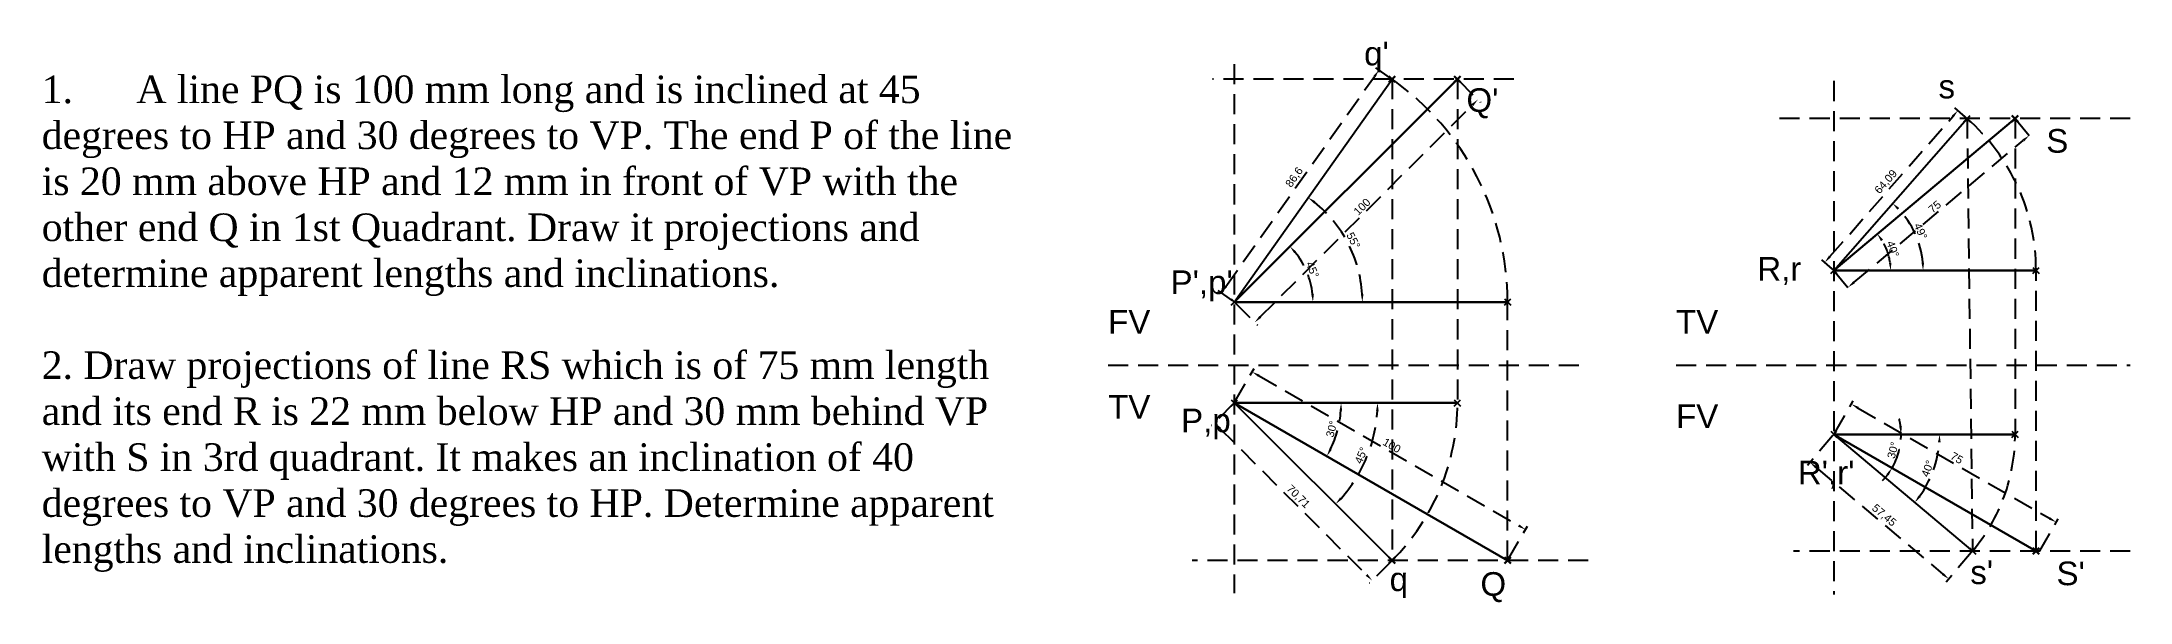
# Model space of a CAD drawing. Header units: millimetres. Extents: x 2002 to 2664, y 1185 to 1363.
import ezdxf

# ---------------------------------------------------------------- set-up
doc = ezdxf.new("R2010")
doc.units = ezdxf.units.MM
doc.header["$PDMODE"] = 3
doc.linetypes.add('HIDDEN', pattern=[9.525, 6.35, -3.175])
doc.styles.get("Standard").update_dxf_attribs({"font": 'arial.ttf'})
doc.dimstyles.new('ISO-25', dxfattribs={"dimtxt": 2.5, "dimasz": 2.5, "dimexe": 1.25, "dimexo": 0.625, "dimtad": 1, "dimtxsty": 'Standard', "dimcen": 2.5, "dimadec": 0, "dimazin": 0, "dimtfac": 1, "dimtmove": 0, "dimatfit": 3, "dimfxl": 1, "dimarcsym": 0})

# ---------------------------------------------------------------- blocks, each defined once
blk = doc.blocks.new('*D1')
at = {"color": 0, "linetype": 'HIDDEN', "lineweight": -2, "transparency": 16777216}
for p, q in [((2451.15, 1350.27), (2458.06, 1343.36)), ((2388.24, 1275.3), (2455.41, 1342.47)), ((2380.44, 1279.56), (2387.35, 1272.65))]:
    blk.add_line(p, q, dxfattribs=at)
at = {"color": 0, "linetype": 'HIDDEN', "transparency": 16777216}
for points in [[(2455.12, 1342.77), (2455.71, 1342.18), (2457.18, 1344.24)], [(2387.94, 1275.59), (2388.53, 1275), (2386.47, 1273.53)]]:
    blk.add_solid(points, dxfattribs=at)
at = {"layer": 'Defpoints', "color": 0, "linetype": 'HIDDEN', "transparency": 16777216}
for p in [(2450.71, 1350.71), (2457.18, 1344.24), (2380, 1280)]:
    blk.add_point(p, dxfattribs=at)
at = {"color": 0, "linetype": 'HIDDEN', "transparency": 16777216, "insert": (2420.48, 1310.23), "char_height": 2.5, "attachment_point": 5, "rotation": 45}
blk.add_mtext('100', dxfattribs=at)
blk = doc.blocks.new('*D2')
at = {"color": 0, "linetype": 'HIDDEN', "lineweight": -2, "transparency": 16777216}
for p, q in [((2377.31, 1284.97), (2424.42, 1351.59)), ((2429.49, 1351.07), (2424.84, 1354.36)), ((2379.49, 1280.36), (2374.84, 1283.65))]:
    blk.add_line(p, q, dxfattribs=at)
at = {"color": 0, "linetype": 'HIDDEN', "transparency": 16777216}
for points in [[(2424.08, 1351.83), (2424.76, 1351.35), (2425.86, 1353.63)], [(2376.97, 1285.21), (2377.65, 1284.72), (2375.86, 1282.92)]]:
    blk.add_solid(points, dxfattribs=at)
at = {"layer": 'Defpoints', "color": 0, "linetype": 'HIDDEN', "transparency": 16777216}
for p in [(2425.86, 1353.63), (2430, 1350.71), (2380, 1280)]:
    blk.add_point(p, dxfattribs=at)
at = {"color": 0, "linetype": 'HIDDEN', "transparency": 16777216, "insert": (2399.13, 1319.51), "char_height": 2.5, "attachment_point": 5, "rotation": 54.73561}
blk.add_mtext('86,6', dxfattribs=at)
blk = doc.blocks.new('*D3')
at = {"color": 0, "linetype": 'HIDDEN', "lineweight": -2, "transparency": 16777216}
blk.add_arc((2380, 1280), 24.92, 5.75115, 39.24885, dxfattribs=at)
at = {"color": 0, "linetype": 'HIDDEN', "transparency": 16777216}
for points in [[(2398.99, 1295.49), (2399.6, 1296.04), (2397.62, 1297.62)], [(2405.21, 1282.52), (2404.38, 1282.48), (2404.92, 1280)]]:
    blk.add_solid(points, dxfattribs=at)
at = {"layer": 'Defpoints', "color": 0, "linetype": 'HIDDEN', "transparency": 16777216}
for p in [(2450.71, 1350.71), (2404.07, 1286.45), (2380, 1280), (2380, 1280), (2466.6, 1280)]:
    blk.add_point(p, dxfattribs=at)
at = {"color": 0, "linetype": 'HIDDEN', "transparency": 16777216, "insert": (2404.77, 1290.26), "char_height": 2.5, "attachment_point": 5, "rotation": 292.5}
blk.add_mtext('45°', dxfattribs=at)
blk = doc.blocks.new('*D4')
at = {"color": 0, "linetype": 'HIDDEN', "lineweight": -2, "transparency": 16777216}
blk.add_arc((2380, 1280), 40.59, 3.5294, 51.20621, dxfattribs=at)
at = {"color": 0, "linetype": 'HIDDEN', "transparency": 16777216}
for points in [[(2405.18, 1311.3), (2405.68, 1311.97), (2403.44, 1313.14)], [(2420.93, 1282.51), (2420.1, 1282.49), (2420.59, 1280)]]:
    blk.add_solid(points, dxfattribs=at)
at = {"layer": 'Defpoints', "color": 0, "linetype": 'HIDDEN', "transparency": 16777216}
for p in [(2430, 1350.71), (2418.55, 1292.71), (2380, 1280), (2380, 1280), (2466.6, 1280)]:
    blk.add_point(p, dxfattribs=at)
at = {"color": 0, "linetype": 'HIDDEN', "transparency": 16777216, "insert": (2417.73, 1299.53), "char_height": 2.5, "attachment_point": 5, "rotation": 297.36781}
blk.add_mtext('55°', dxfattribs=at)
blk = doc.blocks.new('*D5')
at = {"color": 0, "linetype": 'HIDDEN', "lineweight": -2, "transparency": 16777216}
for p, q in [((2380.31, 1248.54), (2386.3, 1258.91)), ((2387.84, 1256.58), (2470.11, 1209.08)), ((2466.92, 1198.54), (2472.9, 1208.91))]:
    blk.add_line(p, q, dxfattribs=at)
at = {"color": 0, "linetype": 'HIDDEN', "transparency": 16777216}
for points in [[(2388.05, 1256.94), (2387.63, 1256.21), (2385.67, 1257.83)], [(2470.32, 1209.44), (2469.9, 1208.71), (2472.28, 1207.83)]]:
    blk.add_solid(points, dxfattribs=at)
at = {"layer": 'Defpoints', "color": 0, "linetype": 'HIDDEN', "transparency": 16777216}
for p in [(2380, 1248), (2472.28, 1207.83), (2466.6, 1198)]:
    blk.add_point(p, dxfattribs=at)
at = {"color": 0, "linetype": 'HIDDEN', "transparency": 16777216, "insert": (2429.93, 1234.47), "char_height": 2.5, "attachment_point": 5, "rotation": 330}
blk.add_mtext('100', dxfattribs=at)
blk = doc.blocks.new('*D6')
at = {"color": 0, "linetype": 'HIDDEN', "lineweight": -2, "transparency": 16777216}
for p, q in [((2379.56, 1247.56), (2372.78, 1240.78)), ((2375.43, 1239.9), (2421.9, 1193.43)), ((2429.56, 1197.56), (2422.78, 1190.78))]:
    blk.add_line(p, q, dxfattribs=at)
at = {"color": 0, "linetype": 'HIDDEN', "transparency": 16777216}
for points in [[(2375.73, 1240.19), (2375.14, 1239.6), (2373.67, 1241.67)], [(2422.19, 1193.73), (2421.6, 1193.14), (2423.67, 1191.67)]]:
    blk.add_solid(points, dxfattribs=at)
at = {"layer": 'Defpoints', "color": 0, "linetype": 'HIDDEN', "transparency": 16777216}
for p in [(2380, 1248), (2423.67, 1191.67), (2430, 1198)]:
    blk.add_point(p, dxfattribs=at)
at = {"color": 0, "linetype": 'HIDDEN', "transparency": 16777216, "insert": (2400.17, 1218.17), "char_height": 2.5, "attachment_point": 5, "rotation": 315}
blk.add_mtext('70,71', dxfattribs=at)
blk = doc.blocks.new('*D7')
at = {"color": 0, "linetype": 'HIDDEN', "lineweight": -2, "transparency": 16777216}
blk.add_arc((2380, 1248), 33.86, 334.2318, 355.7682, dxfattribs=at)
at = {"color": 0, "linetype": 'HIDDEN', "transparency": 16777216}
for points in [[(2413.35, 1245.52), (2414.18, 1245.49), (2413.86, 1248)], [(2410.86, 1233.09), (2410.12, 1233.48), (2409.32, 1231.07)]]:
    blk.add_solid(points, dxfattribs=at)
at = {"layer": 'Defpoints', "color": 0, "linetype": 'HIDDEN', "transparency": 16777216}
for p in [(2380, 1248), (2380, 1248), (2450.71, 1248), (2411.81, 1236.42), (2466.6, 1198)]:
    blk.add_point(p, dxfattribs=at)
at = {"color": 0, "linetype": 'HIDDEN', "transparency": 16777216, "insert": (2410.86, 1239.73), "char_height": 2.5, "attachment_point": 5, "rotation": 75}
blk.add_mtext('30°', dxfattribs=at)
blk = doc.blocks.new('*D8')
at = {"color": 0, "linetype": 'HIDDEN', "lineweight": -2, "transparency": 16777216}
blk.add_arc((2380, 1248), 45.4, 318.15525, 356.84475, dxfattribs=at)
at = {"color": 0, "linetype": 'HIDDEN', "transparency": 16777216}
for points in [[(2424.92, 1245.51), (2425.75, 1245.49), (2425.4, 1248)], [(2414.13, 1217.42), (2413.52, 1218), (2412.1, 1215.89)]]:
    blk.add_solid(points, dxfattribs=at)
at = {"layer": 'Defpoints', "color": 0, "linetype": 'HIDDEN', "transparency": 16777216}
for p in [(2380, 1248), (2380, 1248), (2450.71, 1248), (2419.32, 1225.3), (2430, 1198)]:
    blk.add_point(p, dxfattribs=at)
at = {"color": 0, "linetype": 'HIDDEN', "transparency": 16777216, "insert": (2420.19, 1231.35), "char_height": 2.5, "attachment_point": 5, "rotation": 67.5}
blk.add_mtext('45°', dxfattribs=at)
blk = doc.blocks.new('*D9')
at = {"color": 0, "linetype": 'HIDDEN', "lineweight": -2, "transparency": 16777216}
for p, q in [((2627.86, 1337.73), (2632.74, 1331.91)), ((2576.4, 1286.26), (2630.02, 1331.26)), ((2570.4, 1289.52), (2575.29, 1283.7))]:
    blk.add_line(p, q, dxfattribs=at)
at = {"color": 0, "linetype": 'HIDDEN', "transparency": 16777216}
for points in [[(2629.76, 1331.58), (2630.29, 1330.94), (2631.94, 1332.86)], [(2576.13, 1286.58), (2576.67, 1285.94), (2574.49, 1284.65)]]:
    blk.add_solid(points, dxfattribs=at)
at = {"layer": 'Defpoints', "color": 0, "linetype": 'HIDDEN', "transparency": 16777216}
for p in [(2627.45, 1338.21), (2631.94, 1332.86), (2570, 1290)]:
    blk.add_point(p, dxfattribs=at)
at = {"color": 0, "linetype": 'HIDDEN', "transparency": 16777216, "insert": (2601.99, 1310.21), "char_height": 2.5, "attachment_point": 5, "rotation": 40}
blk.add_mtext('75', dxfattribs=at)
blk = doc.blocks.new('*D10')
at = {"color": 0, "linetype": 'HIDDEN', "lineweight": -2, "transparency": 16777216}
for p, q in [((2568.75, 1294.42), (2607.68, 1338.87)), ((2611.75, 1338.62), (2608.38, 1341.57)), ((2569.53, 1290.41), (2566.16, 1293.36))]:
    blk.add_line(p, q, dxfattribs=at)
at = {"color": 0, "linetype": 'HIDDEN', "transparency": 16777216}
for points in [[(2607.36, 1339.14), (2607.99, 1338.6), (2609.32, 1340.75)], [(2568.43, 1294.7), (2569.06, 1294.15), (2567.1, 1292.54)]]:
    blk.add_solid(points, dxfattribs=at)
at = {"layer": 'Defpoints', "color": 0, "linetype": 'HIDDEN', "transparency": 16777216}
for p in [(2609.32, 1340.75), (2612.22, 1338.21), (2570, 1290)]:
    blk.add_point(p, dxfattribs=at)
at = {"color": 0, "linetype": 'HIDDEN', "transparency": 16777216, "insert": (2586.61, 1318.05), "char_height": 2.5, "attachment_point": 5, "rotation": 48.78629}
blk.add_mtext('64,09', dxfattribs=at)
blk = doc.blocks.new('*D11')
at = {"color": 0, "linetype": 'HIDDEN', "lineweight": -2, "transparency": 16777216}
blk.add_arc((2570, 1290), 18.02, 7.95413, 32.04587, dxfattribs=at)
at = {"color": 0, "linetype": 'HIDDEN', "transparency": 16777216}
for points in [[(2584.94, 1299.32), (2585.61, 1299.81), (2583.81, 1301.58)], [(2588.26, 1292.52), (2587.43, 1292.47), (2588.02, 1290)]]:
    blk.add_solid(points, dxfattribs=at)
at = {"layer": 'Defpoints', "color": 0, "linetype": 'HIDDEN', "transparency": 16777216}
for p in [(2627.45, 1338.21), (2587.54, 1294.16), (2570, 1290), (2570, 1290), (2634.09, 1290)]:
    blk.add_point(p, dxfattribs=at)
at = {"color": 0, "linetype": 'HIDDEN', "transparency": 16777216, "insert": (2588.72, 1296.81), "char_height": 2.5, "attachment_point": 5, "rotation": 290}
blk.add_mtext('40°', dxfattribs=at)
blk = doc.blocks.new('*D12')
at = {"color": 0, "linetype": 'HIDDEN', "lineweight": -2, "transparency": 16777216}
blk.add_arc((2570, 1290), 28.3, 5.06275, 43.72355, dxfattribs=at)
at = {"color": 0, "linetype": 'HIDDEN', "transparency": 16777216}
for points in [[(2590.17, 1309.26), (2590.74, 1309.86), (2588.65, 1311.29)], [(2598.61, 1292.52), (2597.78, 1292.48), (2598.3, 1290)]]:
    blk.add_solid(points, dxfattribs=at)
at = {"layer": 'Defpoints', "color": 0, "linetype": 'HIDDEN', "transparency": 16777216}
for p in [(2612.22, 1338.21), (2597.17, 1297.93), (2570, 1290), (2570, 1290), (2634.09, 1290)]:
    blk.add_point(p, dxfattribs=at)
at = {"color": 0, "linetype": 'HIDDEN', "transparency": 16777216, "insert": (2597.51, 1302.47), "char_height": 2.5, "attachment_point": 5, "rotation": 294.39315}
blk.add_mtext('49°', dxfattribs=at)
blk = doc.blocks.new('*D13')
at = {"color": 0, "linetype": 'HIDDEN', "lineweight": -2, "transparency": 16777216}
for p, q in [((2570.31, 1238.54), (2576.18, 1248.7)), ((2577.72, 1246.37), (2638.34, 1211.37)), ((2635.26, 1201.04), (2641.13, 1211.2))]:
    blk.add_line(p, q, dxfattribs=at)
at = {"color": 0, "linetype": 'HIDDEN', "transparency": 16777216}
for points in [[(2577.93, 1246.73), (2577.51, 1246.01), (2575.55, 1247.62)], [(2638.55, 1211.73), (2638.13, 1211.01), (2640.5, 1210.12)]]:
    blk.add_solid(points, dxfattribs=at)
at = {"layer": 'Defpoints', "color": 0, "linetype": 'HIDDEN', "transparency": 16777216}
for p in [(2570, 1238), (2640.5, 1210.12), (2634.95, 1200.5)]:
    blk.add_point(p, dxfattribs=at)
at = {"color": 0, "linetype": 'HIDDEN', "transparency": 16777216, "insert": (2608.98, 1230.51), "char_height": 2.5, "attachment_point": 5, "rotation": 330}
blk.add_mtext('75', dxfattribs=at)
blk = doc.blocks.new('*D14')
at = {"color": 0, "linetype": 'HIDDEN', "lineweight": -2, "transparency": 16777216}
for p, q in [((2569.6, 1237.52), (2561.7, 1228.14)), ((2564.42, 1227.48), (2604.54, 1193.7)), ((2613.55, 1200.52), (2605.65, 1191.14))]:
    blk.add_line(p, q, dxfattribs=at)
at = {"color": 0, "linetype": 'HIDDEN', "transparency": 16777216}
for points in [[(2564.68, 1227.8), (2564.15, 1227.16), (2562.5, 1229.09)], [(2604.81, 1194.02), (2604.27, 1193.38), (2606.46, 1192.09)]]:
    blk.add_solid(points, dxfattribs=at)
at = {"layer": 'Defpoints', "color": 0, "linetype": 'HIDDEN', "transparency": 16777216}
for p in [(2570, 1238), (2613.95, 1201), (2606.46, 1192.09)]:
    blk.add_point(p, dxfattribs=at)
at = {"color": 0, "linetype": 'HIDDEN', "transparency": 16777216, "insert": (2585.85, 1212.22), "char_height": 2.5, "attachment_point": 5, "rotation": 319.90919}
blk.add_mtext('57,45', dxfattribs=at)
blk = doc.blocks.new('*D15')
at = {"color": 0, "linetype": 'HIDDEN', "lineweight": -2, "transparency": 16777216}
for start, end in [(330, 0), (6.72693, 13.45385), (316.54615, 323.27307)]:
    blk.add_arc((2570, 1238), 21.31, start, end, dxfattribs=at)
at = {"color": 0, "linetype": 'HIDDEN', "transparency": 16777216}
for points in [[(2591.57, 1240.52), (2590.74, 1240.47), (2591.31, 1238)], [(2586.73, 1225.49), (2587.42, 1225.03), (2588.45, 1227.35)]]:
    blk.add_solid(points, dxfattribs=at)
at = {"layer": 'Defpoints', "color": 0, "linetype": 'HIDDEN', "transparency": 16777216}
for p in [(2570, 1238), (2570, 1238), (2627.45, 1238), (2590.02, 1230.71), (2634.09, 1201)]:
    blk.add_point(p, dxfattribs=at)
at = {"color": 0, "linetype": 'HIDDEN', "transparency": 16777216, "insert": (2588.74, 1232.98), "char_height": 2.5, "attachment_point": 5, "rotation": 75}
blk.add_mtext('30°', dxfattribs=at)
blk = doc.blocks.new('*D16')
at = {"color": 0, "linetype": 'HIDDEN', "lineweight": -2, "transparency": 16777216}
blk.add_arc((2570, 1238), 33.53, 324.18251, 355.72668, dxfattribs=at)
at = {"color": 0, "linetype": 'HIDDEN', "transparency": 16777216}
for points in [[(2603.02, 1235.52), (2603.85, 1235.49), (2603.53, 1238)], [(2597.52, 1218.12), (2596.86, 1218.64), (2595.65, 1216.41)]]:
    blk.add_solid(points, dxfattribs=at)
at = {"layer": 'Defpoints', "color": 0, "linetype": 'HIDDEN', "transparency": 16777216}
for p in [(2570, 1238), (2570, 1238), (2627.45, 1238), (2599.95, 1222.92), (2613.95, 1201)]:
    blk.add_point(p, dxfattribs=at)
at = {"color": 0, "linetype": 'HIDDEN', "transparency": 16777216, "insert": (2599.71, 1227.16), "char_height": 2.5, "attachment_point": 5, "rotation": 69.9546}
blk.add_mtext('40°', dxfattribs=at)

msp = doc.modelspace()

# ---------------------------------------------------------------- linework, layer by layer
at = {"color": 4, "linetype": 'HIDDEN'}
for p, q in [((2468.611, 1350.711), (2373.129, 1350.711)), ((2380, 1355.447), (2380, 1187.603)), ((2430, 1350.711), (2430, 1197.999)), ((2450.711, 1350.711), (2450.711, 1247.999)), ((2570, 1350.135), (2570, 1187.238)), ((2663.938, 1338.209), (2551.427, 1338.209)), ((2612.224, 1338.209), (2613.953, 1201)), ((2627.453, 1338.209), (2627.453, 1238)), ((2634.086, 1201), (2634.086, 1290)), ((2466.603, 1197.999), (2466.603, 1280)), ((2340, 1260), (2492.131, 1260)), ((2520, 1260), (2663.938, 1260)), ((2663.938, 1201), (2557.268, 1201)), ((2492.131, 1197.999), (2366.603, 1197.999))]:
    msp.add_line(p, q, dxfattribs=at)
at = {"color": 7, "lineweight": 30}
for p, q in [((2380, 1280), (2450.711, 1350.711)), ((2570, 1290), (2627.453, 1338.209)), ((2570, 1290), (2634.086, 1290)), ((2380, 1280), (2466.603, 1280)), ((2380, 1247.999), (2466.603, 1197.999)), ((2380, 1247.999), (2450.711, 1247.999)), ((2570, 1238), (2634.086, 1201)), ((2570, 1238), (2627.453, 1238))]:
    msp.add_line(p, q, dxfattribs=at)
at = {"color": 7, "lineweight": 25}
for p, q in [((2380, 1280), (2430, 1350.711)), ((2570, 1290), (2612.224, 1338.209)), ((2380, 1247.999), (2430, 1197.999)), ((2570, 1238), (2613.953, 1201))]:
    msp.add_line(p, q, dxfattribs=at)
at = {"color": 4, "linetype": 'HIDDEN'}
for centre, radius, start, end in [((2380, 1280), 86.603, 360, 54.73561), ((2570, 1290), 64.086, 0, 48.786292), ((2380, 1247.999), 70.711, 315, 0), ((2570, 1238), 57.453, 319.90919, 0)]:
    msp.add_arc(centre, radius, start, end, dxfattribs=at)
at = {"color": 7, "lineweight": 30}
for p in [(2430, 1350.711), (2450.711, 1350.711), (2627.453, 1338.209), (2430, 1197.999), (2466.603, 1197.999), (2634.086, 1201)]:
    msp.add_point(p, dxfattribs=at)
at = {"color": 7, "linetype": 'HIDDEN'}
for p in [(2612.224, 1338.209), (2570, 1290), (2570, 1238), (2613.953, 1201)]:
    msp.add_point(p, dxfattribs=at)
at = {"color": 7}
for p in [(2634.086, 1290), (2466.603, 1280), (2450.711, 1247.999), (2627.453, 1238)]:
    msp.add_point(p, dxfattribs=at)
for p in [(2380, 1280), (2380, 1248)]:
    msp.add_point(p)

# ---------------------------------------------------------------- texts
at = {"color": 7, "lineweight": 30}
for s, p in [("q'", (2421.14, 1355.096)), ("P',p'", (2359.799, 1282.535)), ('P,p', (2363.136, 1238.681)), ('q', (2429.223, 1188.305)), ('Q', (2458.001, 1186.792))]:
    msp.add_text(s, height=7.5, dxfattribs=at).set_placement(p)
at = {"color": 7, "linetype": 'HIDDEN'}
for s, p in [('s', (2603.173, 1344.626)), ('S', (2637.331, 1327.383)), ('R,r', (2545.739, 1286.788)), ('TV', (2520, 1270)), ('FV', (2520, 1240)), ("R',r'", (2558.589, 1222.124)), ("s'", (2613.241, 1190.51)), ("S'", (2640.567, 1190.151))]:
    msp.add_text(s, height=7.5, dxfattribs=at).set_placement(p)
at = {"color": 7}
msp.add_text("Q'", height=7.5, dxfattribs=at).set_placement((2453.564, 1340.323))
for s, p in [('FV', (2340, 1270)), ('TV', (2340, 1242.952))]:
    msp.add_text(s, height=7.5).set_placement(p)
at = {"color": 7, "linetype": 'HIDDEN', "insert": (2002.04, 1351.871), "char_height": 7.5, "attachment_point": 1}
msp.add_mtext_dynamic_manual_height_columns('{\\fTimes New Roman|b0|i0|c0|p18;\\H1.1667x;\\C256;1.^IA line PQ is 100 mm long and is inclined at 45 degrees to HP and 30 degrees to VP. The end P of the line \\H1.2137x; \\H0.82395x;is 20 mm above HP and 12 mm in front of VP with the \\H1.1424x; \\H0.87532x;other end Q in 1st Quadrant. Draw it projections and \\H1.1669x; \\H0.85697x;determine apparent lengths and inclinations.\\H1.1583x; \\H0.86335x;^J\\H1.1357x; \\H0.88054x;^J2. Draw projections of line RS which is of 75 mm length \\H1.1604x; \\H0.8618x;and its end R is 22 mm below HP and 30 mm behind VP \\H1.1605x; \\H0.86172x;with S in 3rd quadrant. It makes an inclination of 40 \\H1.1602x; \\H0.86194x;degrees to VP and 30 degrees to HP. Determine apparent \\H1.1603x; \\H0.86186x;lengths and inclinations.\\H1.1602x; }', width=310, gutter_width=37.5, heights=[0], dxfattribs=at)

# ---------------------------------------------------------------- dimensions: what is measured, and where the dimension line sits
at = {"color": 2, "linetype": 'HIDDEN'}
for p1, p2, distance, picture, middle in [((2380, 1280), (2430, 1350.711), 5.065, '*D2', (2399.127, 1319.508)), ((2380, 1280), (2450.711, 1350.711), -9.149, '*D1', (2420.48, 1310.23)), ((2570, 1290), (2612.224, 1338.209), 3.857, '*D10', (2586.61, 1318.047)), ((2570, 1290), (2627.453, 1338.209), -6.978, '*D9', (2601.993, 1310.212)), ((2380, 1247.999), (2466.603, 1197.999), 11.346, '*D5', (2429.925, 1234.472)), ((2380, 1247.999), (2430, 1197.999), -8.958, '*D6', (2400.17, 1218.169)), ((2570, 1238), (2634.952, 1200.5), 11.104, '*D13', (2608.976, 1230.509)), ((2570, 1238), (2613.953, 1201), -11.642, '*D14', (2585.846, 1212.217))]:
    dim = msp.add_aligned_dim(p1=p1, p2=p2, distance=distance, dimstyle='ISO-25', dxfattribs=at)
    dim.commit()
    dim.dimension.update_dxf_attribs({"geometry": picture, "text_midpoint": middle})
for base, line1, line2, picture, middle in [((2404.068, 1286.449), ((2380, 1280), (2450.711, 1350.711)), ((2380, 1280), (2466.603, 1280)), '*D3', (2404.772, 1290.261)), ((2418.55, 1292.708), ((2380, 1280), (2430, 1350.711)), ((2380, 1280), (2466.603, 1280)), '*D4', (2417.732, 1299.531)), ((2587.537, 1294.156), ((2570, 1290), (2627.453, 1338.209)), ((2570, 1290), (2634.086, 1290)), '*D11', (2588.723, 1296.814)), ((2597.17, 1297.925), ((2570, 1290), (2612.224, 1338.209)), ((2570, 1290), (2634.086, 1290)), '*D12', (2597.507, 1302.474)), ((2411.814, 1236.42), ((2380, 1247.999), (2466.603, 1197.999)), ((2380, 1247.999), (2450.711, 1247.999)), '*D7', (2410.865, 1239.729)), ((2419.32, 1225.298), ((2380, 1247.999), (2430, 1197.999)), ((2380, 1247.999), (2450.711, 1247.999)), '*D8', (2420.195, 1231.35)), ((2590.021, 1230.713), ((2570, 1238), (2634.086, 1201)), ((2570, 1238), (2627.453, 1238)), '*D15', (2588.742, 1232.978)), ((2599.945, 1222.921), ((2570, 1238), (2613.953, 1201)), ((2570, 1238), (2627.453, 1238)), '*D16', (2599.71, 1227.16))]:
    dim = msp.add_angular_dim_2l(base=base, line1=line1, line2=line2, dimstyle='ISO-25', dxfattribs=at)
    dim.commit()
    dim.dimension.update_dxf_attribs({"geometry": picture, "text_midpoint": middle})

doc.saveas('drawing.dxf')
